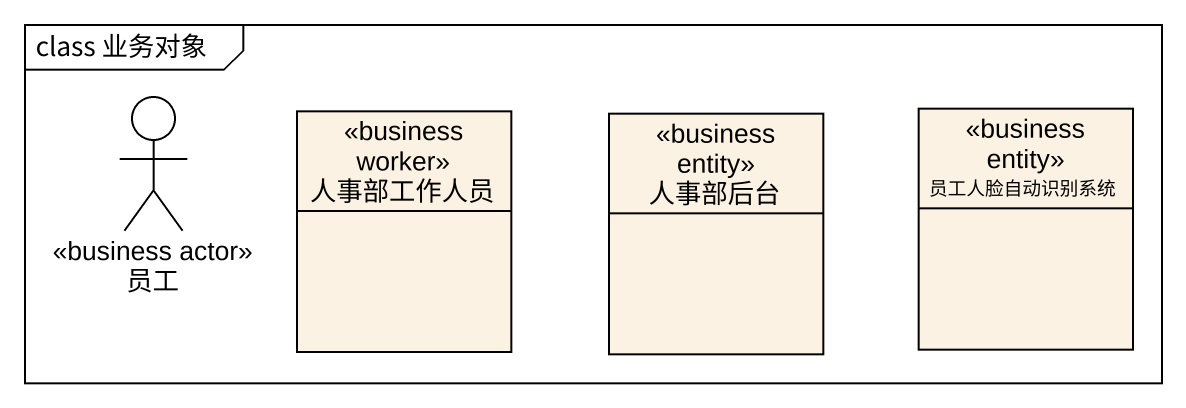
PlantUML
@startuml
mainframe class 业务对象
allowmixing
hide circle
hide empty members
actor 员工 <<business actor>>
class 人事部工作人员 <<business worker>>
class 人事部后台 <<business entity>>
class 员工人脸自动识别系统 <<business entity>>
@enduml
